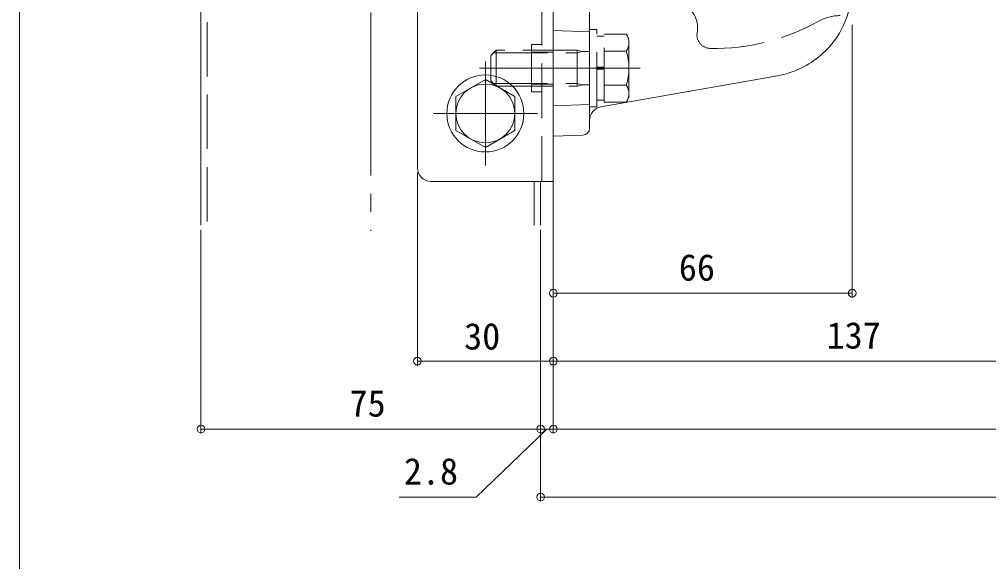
# Model space of a CAD drawing. Units: millimetres, scale not verified. Extents: x -1681 to -294, y -1188 to 1055.
# Drawn here: x -1679.9 to -1465.9, y 371.1 to 490.7 of the extents above; entities that cross this region are included whole.
import ezdxf
from ezdxf.enums import TextEntityAlignment as Align

# ---------------------------------------------------------------- set-up
doc = ezdxf.new("R2010")
doc.units = ezdxf.units.MM
doc.header["$LTSCALE"] = 4
doc.linetypes.add('CHAIN2', pattern=[12, 9, -1, 1, -1])
doc.linetypes.add('DASHED3', pattern=[4, 3, -1])
for name, color, linetype, lineweight in [('0-2_YKK_ZWAK', 7, 'Continuous', 9), ('0-4_YKK_12', 2, 'Continuous', 9), ('0-5_YKK_13', 4, 'Continuous', 9), ('0-6_YKK_D', 6, 'Continuous', 9)]:
    doc.layers.add(name, color=color, linetype=linetype, lineweight=lineweight)
doc.styles.add('ＭＳ ゴシック', font='')
doc.styles.get('ＭＳ ゴシック').set_extended_font_data('MS Gothic')

msp = doc.modelspace()

# ---------------------------------------------------------------- linework, layer by layer
at = {"layer": '0-2_YKK_ZWAK'}
msp.add_line((-1679.947, -1188), (-1679.947, 996), dxfattribs=at)
at = {"layer": '0-4_YKK_12', "linetype": 'CHAIN2'}
for p, q in [((-1602.352, 636.263), (-1602.352, 444.1)), ((-1542.852, 479.968), (-1578.352, 479.968))]:
    msp.add_line(p, q, dxfattribs=at)
at = {"layer": '0-4_YKK_12'}
for p, q in [((-1639.852, 634.136), (-1639.852, 445.31)), ((-1577.052, 481.468), (-1577.052, 458.468)), ((-1565.552, 469.968), (-1588.552, 469.968)), ((-1564.852, 454.968), (-1564.852, 445.31))]:
    msp.add_line(p, q, dxfattribs=at)
at = {"layer": '0-4_YKK_12', "linetype": 'DASHED3'}
for p, q in [((-1638.452, 634.136), (-1638.452, 445.31)), ((-1566.252, 454.968), (-1566.252, 445.31))]:
    msp.add_line(p, q, dxfattribs=at)
at = {"layer": '0-5_YKK_13', "linetype": 'DASHED3'}
for p, q in [((-1564.552, 624.968), (-1564.552, 454.968)), ((-1562.052, 488.247), (-1554.052, 487.968)), ((-1552.452, 488.468), (-1554.052, 488.468)), ((-1554.052, 488.468), (-1554.052, 471.468)), ((-1552.452, 471.468), (-1552.452, 488.468)), ((-1530.319, 487.586), (-1530.236, 488.534)), ((-1550.852, 487.018), (-1552.452, 487.018)), ((-1550.852, 472.463), (-1550.852, 487.474)), ((-1550.852, 487.474), (-1545.932, 487.474)), ((-1545.352, 486.468), (-1545.932, 487.474)), ((-1545.352, 473.468), (-1545.352, 486.468)), ((-1575.852, 482.768), (-1574.652, 483.968)), ((-1574.652, 483.968), (-1574.652, 475.968)), ((-1556.752, 483.968), (-1574.652, 483.968)), ((-1566.852, 485.168), (-1564.552, 485.168)), ((-1566.852, 485.168), (-1566.852, 474.768)), ((-1566.852, 483.968), (-1562.052, 483.968)), ((-1555.629, 483.644), (-1556.752, 483.968)), ((-1556.752, 483.968), (-1556.752, 475.968)), ((-1550.852, 475.968), (-1550.852, 483.968)), ((-1550.852, 483.721), (-1545.932, 483.721)), ((-1575.852, 482.768), (-1575.852, 477.168)), ((-1575.3, 483.32), (-1556.752, 483.32)), ((-1566.852, 483.468), (-1562.052, 483.468)), ((-1555.629, 483.644), (-1556.752, 483.32)), ((-1554.052, 483.644), (-1555.629, 483.644)), ((-1550.852, 480.218), (-1552.452, 480.218)), ((-1550.852, 479.718), (-1552.452, 479.718)), ((-1575.852, 477.168), (-1574.652, 475.968)), ((-1575.3, 476.616), (-1556.752, 476.616)), ((-1574.652, 475.968), (-1556.752, 475.968)), ((-1566.852, 476.468), (-1562.052, 476.468)), ((-1566.852, 475.968), (-1562.052, 475.968)), ((-1555.629, 476.292), (-1556.752, 476.616)), ((-1556.752, 475.968), (-1555.629, 476.292)), ((-1554.052, 476.292), (-1555.629, 476.292)), ((-1550.852, 476.215), (-1545.932, 476.215)), ((-1566.852, 474.768), (-1564.552, 474.768)), ((-1545.352, 473.468), (-1545.932, 472.463)), ((-1554.052, 471.968), (-1562.052, 471.689)), ((-1554.052, 471.468), (-1552.452, 471.468)), ((-1552.452, 472.918), (-1550.852, 472.918)), ((-1550.852, 472.463), (-1545.932, 472.463))]:
    msp.add_line(p, q, dxfattribs=at)
at = {"layer": '0-5_YKK_13'}
for p, q in [((-1562.052, 624.968), (-1562.052, 454.968)), ((-1592.052, 621.968), (-1592.052, 457.968)), ((-1562.052, 469.965), (-1562.052, 609.971)), ((-1554.052, 471.757), (-1554.052, 593.773)), ((-1577.052, 477.474), (-1583.552, 473.721)), ((-1570.552, 473.721), (-1577.052, 477.474)), ((-1551.573, 471.405), (-1512.579, 478.281)), ((-1583.552, 473.721), (-1583.552, 466.215)), ((-1570.552, 466.215), (-1570.552, 473.721)), ((-1554.052, 471.757), (-1554.052, 470.056)), ((-1562.052, 469.965), (-1562.052, 464.968)), ((-1554.052, 470.056), (-1554.052, 469.374)), ((-1554.052, 466.696), (-1554.052, 469.374)), ((-1583.552, 466.215), (-1577.052, 462.463)), ((-1577.052, 462.463), (-1570.552, 466.215)), ((-1562.052, 464.968), (-1555.499, 465.197)), ((-1562.052, 454.968), (-1589.052, 454.968))]:
    msp.add_line(p, q, dxfattribs=at)
msp.add_lwpolyline([(-1501.901, 483.844), (-1502.664, 483.119), (-1502.928, 482.884)], dxfattribs=at)
for radius in [8.5, 6.5]:
    msp.add_circle((-1577.052, 469.968), radius, dxfattribs=at)
for centre, radius, start, end in [((-1516.052, 497.977), 20, 315.03574, 0), ((-1516.052, 497.977), 20, 280, 311.00768), ((-1551.052, 468.451), 3, 100, 180), ((-1555.552, 466.696), 1.5, 272, 0), ((-1589.052, 457.968), 3, 180, 270)]:
    msp.add_arc(centre, radius, start, end, dxfattribs=at)
at = {"layer": '0-5_YKK_13', "linetype": 'DASHED3'}
for centre, radius, start, end in [((-1535.715, 489.013), 5.5, 355, 75.90016), ((-1526.493, 531.319), 47, 268.90701, 299.21162), ((-1498.675, 481.568), 10, 90, 119.21162), ((-1548.674, 485.597), 3.323, 325.61574, 34.38425), ((-1527.333, 487.324), 2.997, 174.9832, 268.9238), ((-1557.771, 479.968), 12.419, 342.41203, 17.58795), ((-1548.674, 474.339), 3.323, 325.61574, 34.38425)]:
    msp.add_arc(centre, radius, start, end, dxfattribs=at)
at = {"layer": '0-6_YKK_D'}
for p, q in [((-1496.052, 489.568), (-1496.052, 429.31)), ((-1562.052, 463.968), (-1562.052, 399.31)), ((-1562.052, 463.968), (-1562.052, 399.31)), ((-1562.052, 463.968), (-1562.052, 429.31)), ((-1562.052, 463.968), (-1562.052, 414.31)), ((-1592.052, 456.968), (-1592.052, 414.31)), ((-1562.052, 453.968), (-1562.052, 414.31)), ((-1639.852, 444.31), (-1639.852, 399.31)), ((-1564.852, 444.31), (-1564.852, 399.31)), ((-1564.852, 444.31), (-1564.852, 384.31)), ((-1564.852, 444.31), (-1564.852, 399.31)), ((-1562.052, 430.31), (-1496.052, 430.31)), ((-1562.052, 415.31), (-1592.052, 415.31)), ((-1562.052, 415.31), (-1425.052, 415.31)), ((-1564.852, 400.31), (-1639.852, 400.31)), ((-1563.452, 400.31), (-1579.118, 385.31)), ((-1562.052, 400.31), (-1564.852, 400.31)), ((-1562.052, 400.31), (-1054.364, 400.31)), ((-1579.118, 385.31), (-1596.052, 385.31)), ((-1054.364, 385.31), (-1564.852, 385.31))]:
    msp.add_line(p, q, dxfattribs=at)
for centre in [(-1562.052, 430.31), (-1496.052, 430.31), (-1592.052, 415.31), (-1562.052, 415.31), (-1562.052, 415.31), (-1639.852, 400.31), (-1564.852, 400.31), (-1564.852, 400.31), (-1562.052, 400.31), (-1562.052, 400.31), (-1564.852, 385.31)]:
    msp.add_circle(centre, 0.85, dxfattribs=at)

# ---------------------------------------------------------------- texts
at = {"layer": '0-6_YKK_D', "color": 4, "style": 'ＭＳ ゴシック'}
for s, p in [('66', (-1534.332, 431.31)), ('137', (-1501.712, 416.31)), ('30', (-1581.745, 416.11)), ('75', (-1607.045, 401.31)), ('2.8', (-1595.052, 386.31))]:
    msp.add_text(s, height=5.865, dxfattribs=at).set_placement(p, align=Align.BOTTOM_LEFT)

doc.saveas('drawing.dxf')
